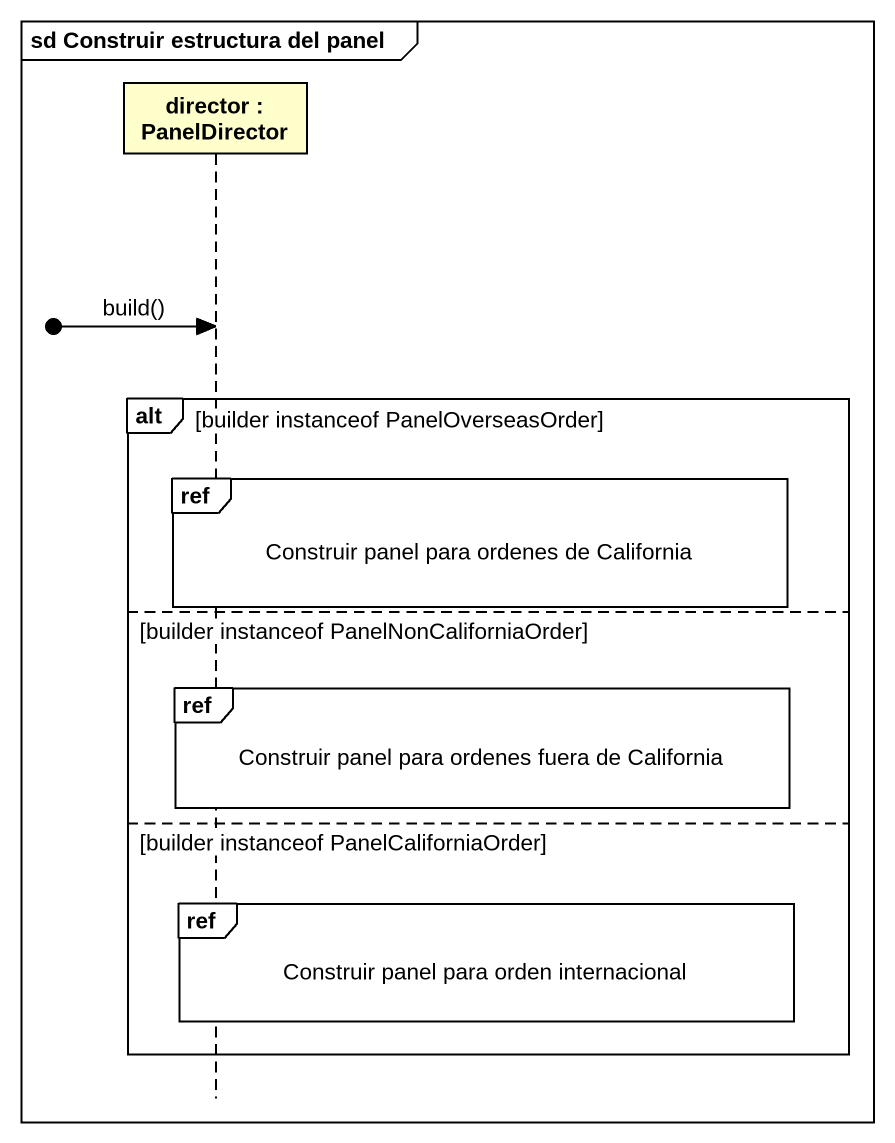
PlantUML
@startuml
mainframe sd Construir estructura del panel
hide footbox
participant "director : PanelDirector" as director

[o-> director : build()
alt builder instanceof PanelOverseasOrder
  ref over director : Construir panel para ordenes de California
else builder instanceof PanelNonCaliforniaOrder
  ref over director : Construir panel para ordenes fuera de California
else builder instanceof PanelCaliforniaOrder
  ref over director : Construir panel para orden internacional
end
@enduml
